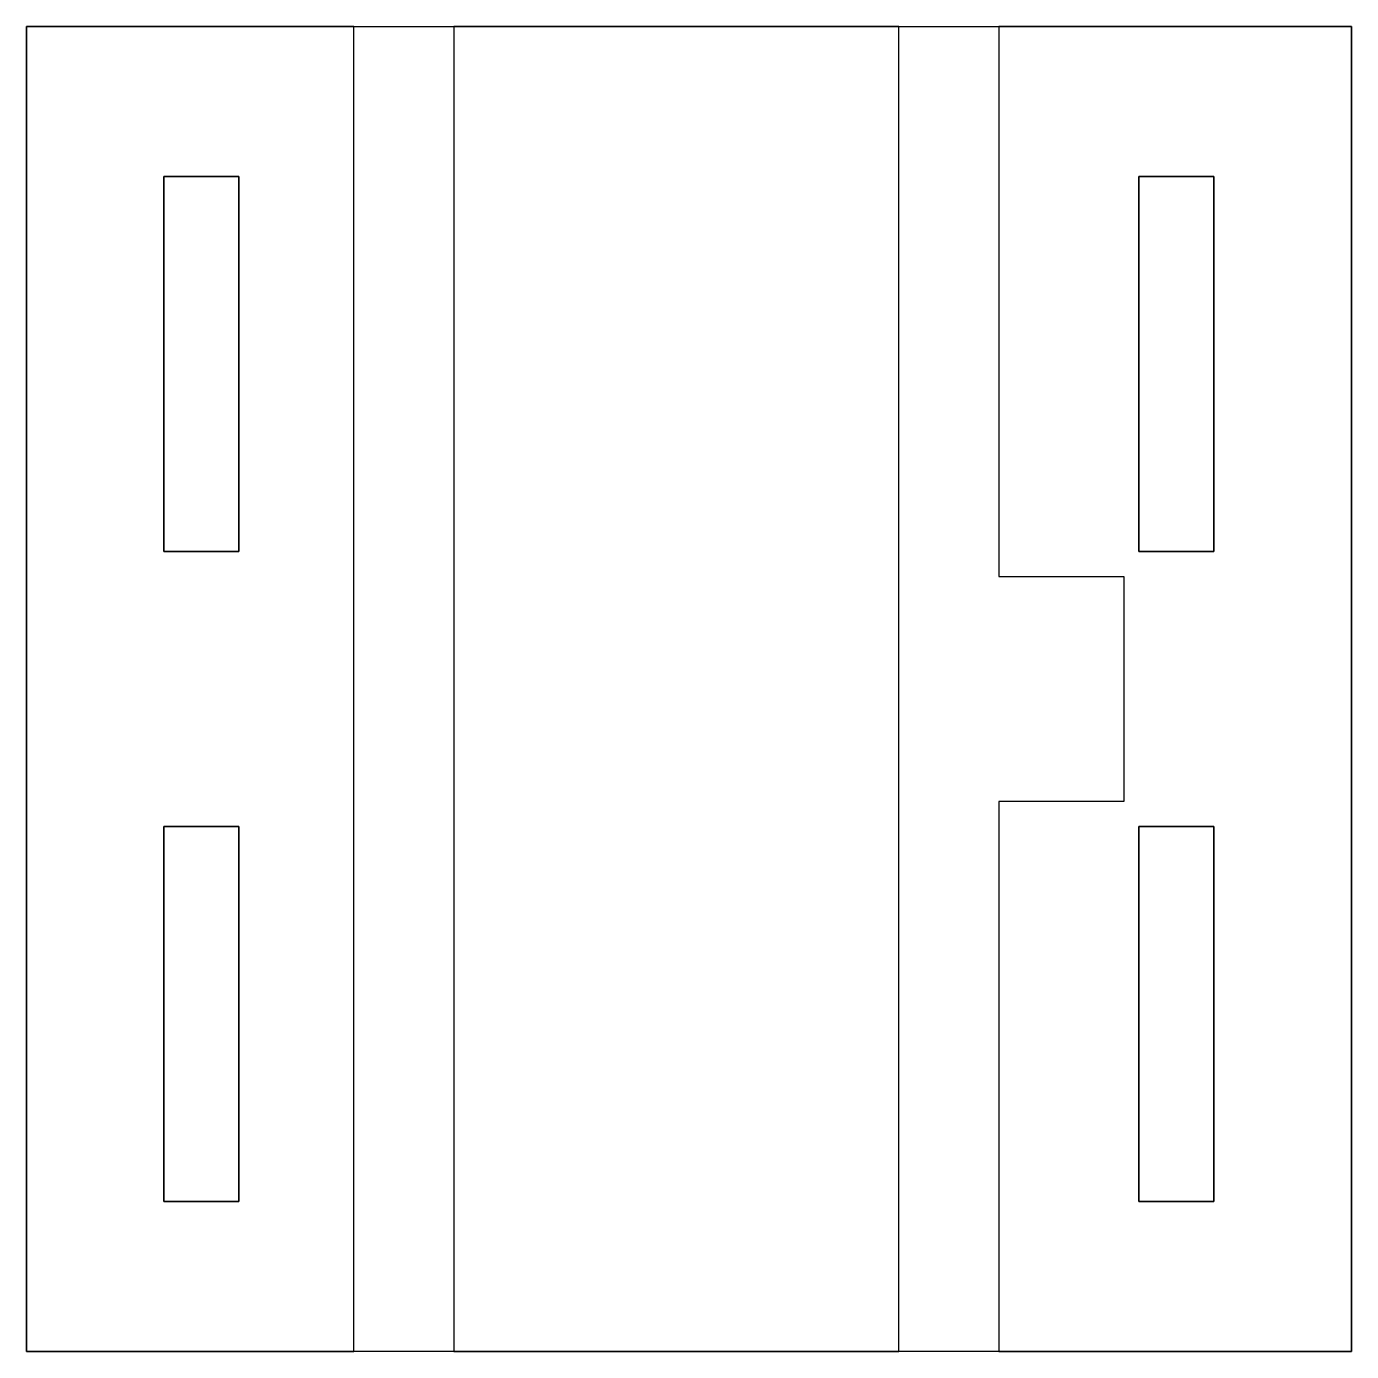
# Model space of a CAD drawing. Header units: inches. Extents: x 16.8 to 69.8, y 15 to 68.
import ezdxf

# ---------------------------------------------------------------- set-up
doc = ezdxf.new("R2010")
doc.units = ezdxf.units.IN
doc.header["$MEASUREMENT"] = 0

msp = doc.modelspace()

# ---------------------------------------------------------------- linework, layer by layer
for p, q in [((16.765, 14.965), (16.765, 67.965)), ((16.765, 67.965, 2), (16.765, 14.965, 2)), ((16.765, 67.965), (69.765, 67.965)), ((16.765, 67.965, 2), (16.765, 67.965)), ((29.865, 67.965, 2), (16.765, 67.965, 2)), ((29.865, 14.965, 17), (29.865, 67.965, 17)), ((29.865, 67.965, 17), (29.865, 67.965, 2)), ((29.865, 14.965, 2), (29.865, 67.965, 2)), ((29.865, 67.965, 17), (33.865, 67.965, 17)), ((33.865, 67.965, 2), (33.865, 14.965, 2)), ((33.865, 67.965, 17), (33.865, 14.965, 17)), ((33.865, 67.965, 17), (33.865, 67.965, 2)), ((51.665, 67.965, 2), (33.865, 67.965, 2)), ((51.665, 14.965, 17), (51.665, 67.965, 17)), ((51.665, 67.965, 17), (51.665, 67.965, 2)), ((51.665, 14.965, 2), (51.665, 67.965, 2)), ((51.665, 67.965, 17), (55.665, 67.965, 17)), ((55.665, 67.965, 17), (55.665, 45.965, 17)), ((55.665, 67.965, 2), (55.665, 45.965, 2)), ((55.665, 67.965, 17), (55.665, 67.965, 2)), ((69.765, 67.965, 2), (55.665, 67.965, 2)), ((69.765, 67.965), (69.765, 14.965)), ((69.765, 67.965, 2), (69.765, 67.965)), ((69.765, 14.965, 2), (69.765, 67.965, 2)), ((22.265, 61.965, 2), (25.265, 61.965, 2)), ((22.265, 46.965, 2), (22.265, 61.965, 2)), ((22.265, 61.965, 2), (22.265, 61.965)), ((25.265, 61.965), (22.265, 61.965)), ((22.265, 61.965), (22.265, 46.965)), ((25.265, 61.965, 2), (25.265, 46.965, 2)), ((25.265, 61.965, 2), (25.265, 61.965)), ((25.265, 46.965), (25.265, 61.965)), ((61.265, 61.965, 2), (61.265, 61.965)), ((61.265, 61.965, 2), (64.265, 61.965, 2)), ((61.265, 46.965, 2), (61.265, 61.965, 2)), ((64.265, 61.965), (61.265, 61.965)), ((61.265, 61.965), (61.265, 46.965)), ((64.265, 61.965, 2), (64.265, 61.965)), ((64.265, 61.965, 2), (64.265, 46.965, 2)), ((64.265, 46.965), (64.265, 61.965)), ((25.265, 46.965, 2), (22.265, 46.965, 2)), ((22.265, 46.965, 2), (22.265, 46.965)), ((22.265, 46.965), (25.265, 46.965)), ((25.265, 46.965, 2), (25.265, 46.965)), ((61.265, 46.965, 2), (61.265, 46.965)), ((64.265, 46.965, 2), (61.265, 46.965, 2)), ((61.265, 46.965), (64.265, 46.965)), ((64.265, 46.965, 2), (64.265, 46.965)), ((55.665, 45.965, 17), (60.665, 45.965, 17)), ((55.665, 45.965, 17), (55.665, 45.965, 2)), ((55.665, 45.965, 2), (60.665, 45.965, 2)), ((60.665, 45.965, 17), (60.665, 45.965, 2)), ((60.665, 45.965, 17), (60.665, 36.965, 17)), ((60.665, 45.965, 2), (60.665, 36.965, 2)), ((60.665, 36.965, 17), (55.665, 36.965, 17)), ((55.665, 36.965, 2), (55.665, 36.965, 17)), ((55.665, 36.965, 17), (55.665, 14.965, 17)), ((60.665, 36.965, 2), (55.665, 36.965, 2)), ((55.665, 36.965, 2), (55.665, 14.965, 2)), ((60.665, 36.965, 17), (60.665, 36.965, 2)), ((22.265, 35.965, 2), (25.265, 35.965, 2)), ((22.265, 20.965, 2), (22.265, 35.965, 2)), ((22.265, 35.965, 2), (22.265, 35.965)), ((25.265, 35.965), (22.265, 35.965)), ((22.265, 35.965), (22.265, 20.965)), ((25.265, 35.965, 2), (25.265, 20.965, 2)), ((25.265, 35.965, 2), (25.265, 35.965)), ((25.265, 20.965), (25.265, 35.965)), ((61.265, 35.965, 2), (61.265, 35.965)), ((61.265, 35.965, 2), (64.265, 35.965, 2)), ((61.265, 20.965, 2), (61.265, 35.965, 2)), ((64.265, 35.965), (61.265, 35.965)), ((61.265, 35.965), (61.265, 20.965)), ((64.265, 35.965, 2), (64.265, 35.965)), ((64.265, 35.965, 2), (64.265, 20.965, 2)), ((64.265, 20.965), (64.265, 35.965)), ((25.265, 20.965, 2), (22.265, 20.965, 2)), ((22.265, 20.965, 2), (22.265, 20.965)), ((22.265, 20.965), (25.265, 20.965)), ((25.265, 20.965, 2), (25.265, 20.965)), ((61.265, 20.965, 2), (61.265, 20.965)), ((64.265, 20.965, 2), (61.265, 20.965, 2)), ((61.265, 20.965), (64.265, 20.965)), ((64.265, 20.965, 2), (64.265, 20.965)), ((69.765, 14.965), (16.765, 14.965)), ((16.765, 14.965, 2), (29.865, 14.965, 2)), ((16.765, 14.965, 2), (16.765, 14.965)), ((29.865, 14.965, 17), (29.865, 14.965, 2)), ((33.865, 14.965, 17), (29.865, 14.965, 17)), ((33.865, 14.965, 17), (33.865, 14.965, 2)), ((33.865, 14.965, 2), (51.665, 14.965, 2)), ((51.665, 14.965, 17), (51.665, 14.965, 2)), ((55.665, 14.965, 17), (51.665, 14.965, 17)), ((55.665, 14.965, 17), (55.665, 14.965, 2)), ((55.665, 14.965, 2), (69.765, 14.965, 2)), ((69.765, 14.965, 2), (69.765, 14.965))]:
    msp.add_line(p, q)

doc.saveas('drawing.dxf')
